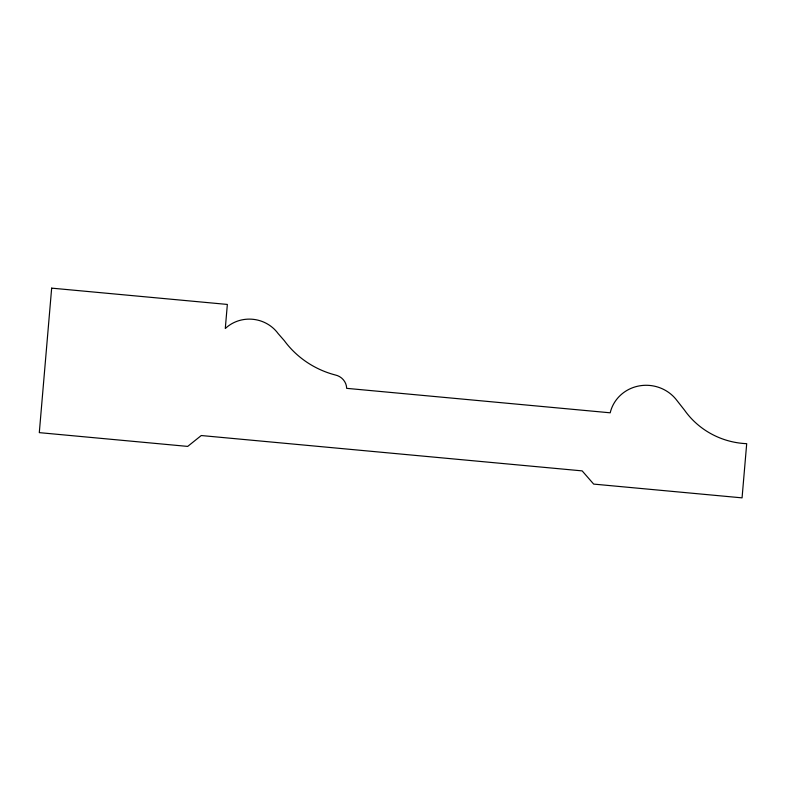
<?xml version="1.0" encoding="UTF-8"?>
<svg xmlns="http://www.w3.org/2000/svg" width="786" height="786" viewBox="0 0 786 786"><rect width="100%" height="100%" fill="white"/><g stroke="black" fill="none" stroke-linecap="round" stroke-linejoin="round"><path stroke-width="1.18" d="M51.66 288.138L39.3 432.634L187.687 446.409L201.265 435.532L582.161 470.883L593.676 484.097L742.063 497.862L746.7 443.677A78.109 74.857 10 0 1 684.557 410.194L676.982 400.555A37.453 35.901 10 0 0 639.165 385.916A37.453 35.901 10 0 0 610.201 412.807L346.665 388.343A14.403 13.804 10 0 0 335.033 374.912A90.243 86.48 10 0 1 284.277 340.613L278.136 333.578A34.761 33.317 10 0 0 225.287 328.528L227.351 304.437L51.66 288.138"/></g></svg>
